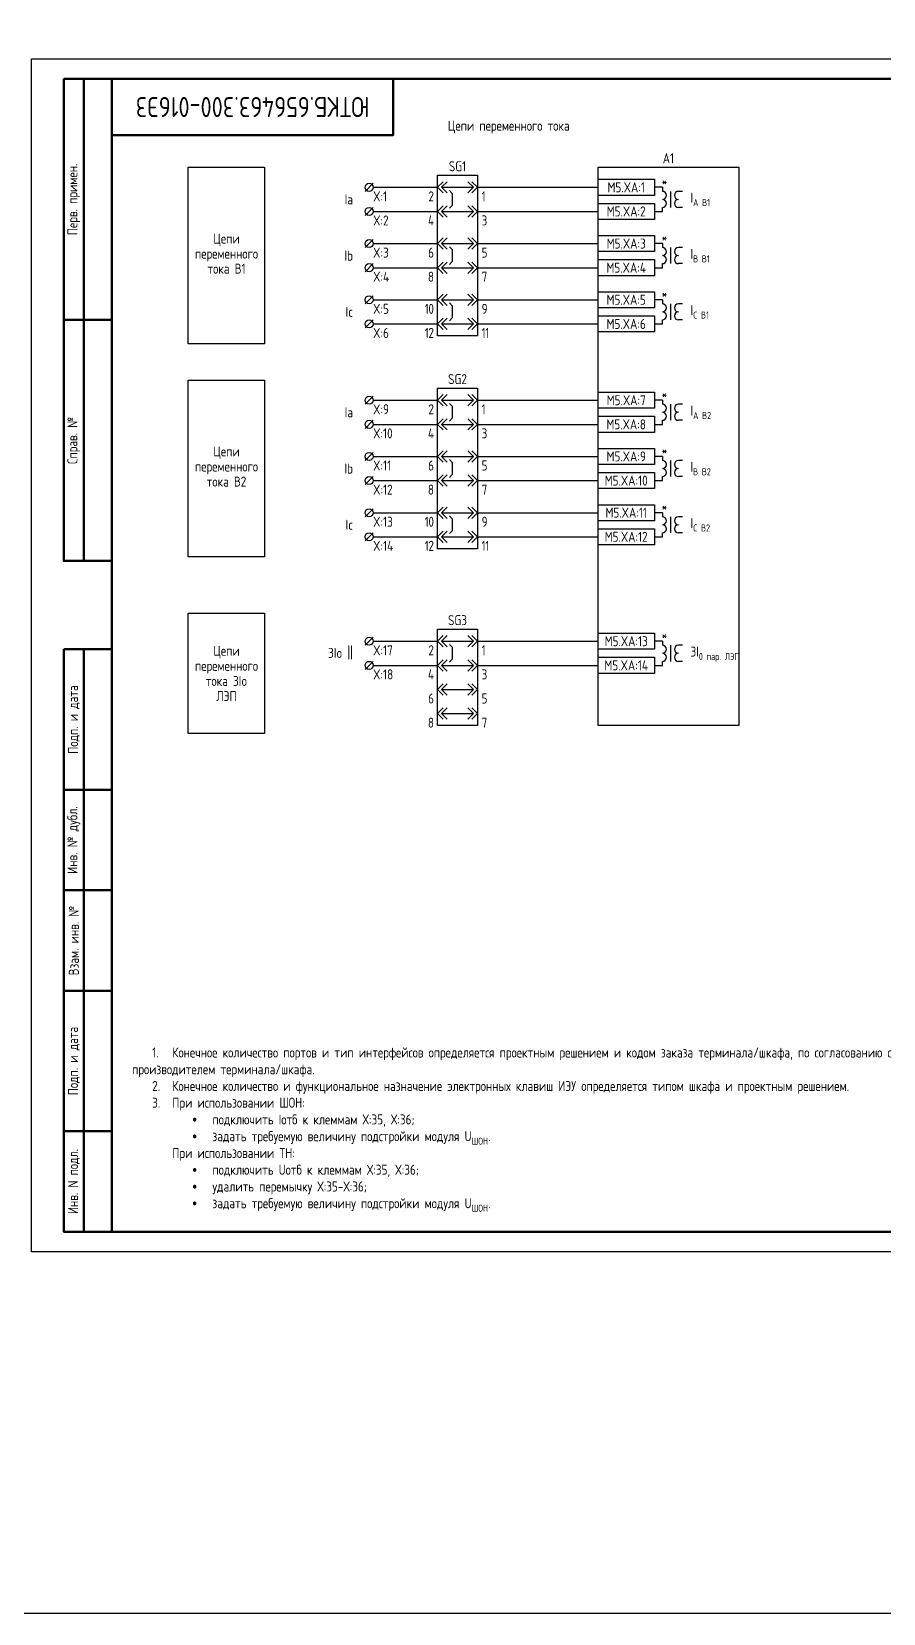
# Model space of a CAD drawing. Header units: millimetres. Extents: x -1036 to 2871, y -90 to 586.
# Drawn here: x 0 to 212, y -90 to 303.8 of the extents above; entities that cross this region are included whole.
import ezdxf

# ---------------------------------------------------------------- set-up
doc = ezdxf.new("R2010")
doc.units = ezdxf.units.MM
doc.styles.add('Gost_type_A', font='GOST_0.TTF')

# ---------------------------------------------------------------- blocks, each defined once
blk = doc.blocks.new('Штамп угловой верхний')
at = {"lineweight": 50}
blk.add_lwpolyline([(0, 0), (70, 0), (70, -14), (0, -14)], close=True, dxfattribs=at)
blk = doc.blocks.new('Формат_А3')
blk.add_lwpolyline([(-420, 297), (0, 297), (0, 0), (-420, 0)], close=True)
at = {"lineweight": 50}
blk.add_lwpolyline([(-400, 292), (-5, 292), (-5, 5), (-400, 5)], close=True, dxfattribs=at)
blk = doc.blocks.new('Штамп левый верхний')
at = {"lineweight": 50}
for points in [[(-12, 0), (-7, 0), (-7, -60), (-12, -60)], [(-7, 0), (0, 0), (0, -60), (-7, -60)], [(-12, -60), (-7, -60), (-7, -120), (-12, -120)], [(-7, -60), (0, -60), (0, -120), (-7, -120)]]:
    blk.add_lwpolyline(points, close=True, dxfattribs=at)
at = {"char_height": 2.5, "width": 60, "attachment_point": 5, "rotation": 90, "style": 'Gost_type_A'}
for s, insert in [('Перв. примен.', (-9.5, -30)), ('Справ. №', (-9.5, -90))]:
    blk.add_mtext(s, dxfattribs=dict(at, insert=insert))
blk = doc.blocks.new('Штамп левый нижний')
at = {"lineweight": 50}
for points in [[(-12, 145), (-7, 145), (-7, 110), (-12, 110)], [(-7, 145), (0, 145), (0, 110), (-7, 110)], [(-12, 110), (-7, 110), (-7, 85), (-12, 85)], [(-7, 110), (0, 110), (0, 85), (-7, 85)], [(-12, 85), (-7, 85), (-7, 60), (-12, 60)], [(-7, 85), (0, 85), (0, 60), (-7, 60)], [(-12, 60), (-7, 60), (-7, 25), (-12, 25)], [(-7, 60), (0, 60), (0, 25), (-7, 25)], [(-12, 25), (-7, 25), (-7, 0), (-12, 0)], [(-7, 25), (0, 25), (0, 0), (-7, 0)]]:
    blk.add_lwpolyline(points, close=True, dxfattribs=at)
at = {"char_height": 2.5, "attachment_point": 5, "rotation": 90, "style": 'Gost_type_A'}
for s, insert, width in [('Подп. и дата', (-9.5, 127.5), 35), ('Инв. № дубл.', (-9.5, 97.5), 25), ('Взам. инв. №', (-9.5, 72.5), 25), ('Подп. и дата', (-9.5, 42.5), 35), ('Инв. N подл.', (-9.5, 12.5), 25)]:
    blk.add_mtext(s, dxfattribs=dict(at, insert=insert, width=width))
blk = doc.blocks.new('БИ_разъем')
for p, q in [((0, 0), (1.41, 1.41)), ((0, 0), (1.41, 1.41)), ((0, 0), (1.41, -1.41)), ((0, 0), (1.41, -1.41)), ((1, 0), (2.41, 1.41)), ((1, 0), (2.41, -1.41)), ((1, 0), (9, 0)), ((9, 0), (7.59, 1.41)), ((9, 0), (7.59, -1.41)), ((10, 0), (8.59, 1.41)), ((10, 0), (8.59, 1.41)), ((10, 0), (8.59, -1.41)), ((10, 0), (8.59, -1.41))]:
    blk.add_line(p, q)
blk = doc.blocks.new('БИ_перемычка')
for p, q in [((2.97, -0.79), (3.67, -1.5)), ((3.67, -1.5), (3.67, -4.5)), ((2.97, -5.21), (3.67, -4.5))]:
    blk.add_line(p, q)

msp = doc.modelspace()

# ---------------------------------------------------------------- linework, layer by layer
for p, q in [((85, 266), (83, 264)), ((85, 265), (101, 265)), ((111, 265), (141, 265)), ((157, 265), (155, 265)), ((85, 260), (83, 258)), ((85.01, 259), (100.83, 259)), ((111, 259), (141, 259)), ((155, 259), (157, 259)), ((85, 252), (83, 250)), ((85.01, 251), (100.83, 251)), ((111, 251), (141, 251)), ((157, 251), (155, 251)), ((85, 246), (83, 244)), ((85.01, 245), (100.83, 245)), ((111, 245), (141, 245)), ((155, 245), (157, 245)), ((85, 238), (83, 236)), ((85.01, 237), (100.83, 237)), ((111, 237), (141, 237)), ((157, 237), (155, 237)), ((85, 232), (83, 230)), ((85.01, 231), (100.83, 231)), ((111, 231), (141, 231)), ((155, 231), (157, 231)), ((85, 213), (83, 211)), ((85, 212), (101, 212)), ((111, 212), (141, 212)), ((157, 212), (155, 212)), ((85, 207), (83, 205)), ((85.01, 206), (100.83, 206)), ((111, 206), (141, 206)), ((155, 206), (157, 206)), ((85, 199), (83, 197)), ((85.01, 198), (100.83, 198)), ((111, 198), (141, 198)), ((157, 198), (155, 198)), ((85, 193), (83, 191)), ((85.01, 192), (100.83, 192)), ((111, 192), (141, 192)), ((155, 192), (157, 192)), ((85, 185), (83, 183)), ((85.01, 184), (100.83, 184)), ((111, 184), (141, 184)), ((157, 184), (155, 184)), ((85, 179), (83, 177)), ((85.01, 178), (100.83, 178)), ((111, 178), (141, 178)), ((155, 178), (157, 178)), ((85, 153), (83, 151)), ((85, 152), (101, 152)), ((111, 152), (141, 152)), ((157, 152), (155, 152)), ((85, 147), (83, 145)), ((85.01, 146), (100.83, 146)), ((111, 146), (141, 146)), ((155, 146), (157, 146))]:
    msp.add_line(p, q)
at = {"ltscale": 4}
for p, q in [((157, 265), (157, 264)), ((157, 264.5), (157, 264)), ((159, 264), (159, 260)), ((159, 264), (159, 260)), ((162, 264), (161, 264)), ((162, 264), (161, 264)), ((157, 259), (157, 260)), ((162, 260), (161, 260)), ((162, 260), (161, 260)), ((157, 251), (157, 250)), ((157, 250.5), (157, 250)), ((159, 250), (159, 246)), ((159, 250), (159, 246)), ((162, 250), (161, 250)), ((162, 250), (161, 250)), ((157, 245), (157, 246)), ((162, 246), (161, 246)), ((162, 246), (161, 246)), ((157, 237), (157, 236)), ((157, 236.5), (157, 236)), ((159, 236), (159, 232)), ((159, 236), (159, 232)), ((162, 236), (161, 236)), ((162, 236), (161, 236)), ((157, 231), (157, 232)), ((162, 232), (161, 232)), ((162, 232), (161, 232)), ((157, 212), (157, 211)), ((157, 211.5), (157, 211)), ((159, 211), (159, 207)), ((159, 211), (159, 207)), ((162, 211), (161, 211)), ((162, 211), (161, 211)), ((157, 206), (157, 207)), ((162, 207), (161, 207)), ((162, 207), (161, 207)), ((157, 198), (157, 197)), ((157, 197.5), (157, 197)), ((159, 197), (159, 193)), ((159, 197), (159, 193)), ((162, 197), (161, 197)), ((162, 197), (161, 197)), ((157, 192), (157, 193)), ((162, 193), (161, 193)), ((162, 193), (161, 193)), ((157, 184), (157, 183)), ((157, 183.5), (157, 183)), ((159, 183), (159, 179)), ((159, 183), (159, 179)), ((162, 183), (161, 183)), ((162, 183), (161, 183)), ((157, 178), (157, 179)), ((162, 179), (161, 179)), ((162, 179), (161, 179)), ((157, 152), (157, 151)), ((157, 151.5), (157, 151)), ((159, 151), (159, 147)), ((159, 151), (159, 147)), ((162, 151), (161, 151)), ((162, 151), (161, 151)), ((157, 146), (157, 147)), ((162, 147), (161, 147)), ((162, 147), (161, 147))]:
    msp.add_line(p, q, dxfattribs=at)
for points in [[(-1036, 586), (2871, 586), (2871, -90), (-1036, -90)], [(58, 226), (39, 226), (39, 270), (58, 270)], [(101, 268), (111, 268), (111, 228), (101, 228)], [(141, 270), (176, 270), (176, 131), (141, 131)], [(141, 267), (155, 267), (155, 263), (141, 263)], [(141, 261), (155, 261), (155, 257), (141, 257)], [(141, 253), (155, 253), (155, 249), (141, 249)], [(141, 247), (155, 247), (155, 243), (141, 243)], [(141, 239), (155, 239), (155, 235), (141, 235)], [(141, 233), (155, 233), (155, 229), (141, 229)], [(58, 173), (39, 173), (39, 217), (58, 217)], [(101, 215), (111, 215), (111, 175), (101, 175)], [(141, 214), (155, 214), (155, 210), (141, 210)], [(141, 208), (155, 208), (155, 204), (141, 204)], [(141, 200), (155, 200), (155, 196), (141, 196)], [(141, 194), (155, 194), (155, 190), (141, 190)], [(141, 186), (155, 186), (155, 182), (141, 182)], [(141, 180), (155, 180), (155, 176), (141, 176)], [(58, 129), (39, 129), (39, 159), (58, 159)], [(101, 155), (111, 155), (111, 131), (101, 131)], [(141, 154), (155, 154), (155, 150), (141, 150)], [(141, 148), (155, 148), (155, 144), (141, 144)]]:
    msp.add_lwpolyline(points, close=True)
for centre in [(84, 265), (84, 259), (84, 251), (84, 245), (84, 237), (84, 231), (84, 212), (84, 206), (84, 198), (84, 192), (84, 184), (84, 178), (84, 152), (84, 146)]:
    msp.add_circle(centre, 1)
for centre, start, end in [((157, 263), 270, 90), ((157, 263), 270, 90), ((161, 263), 90, 270), ((161, 263), 90, 270), ((157, 261), 270, 90), ((157, 261), 270, 90), ((161, 261), 90, 270), ((161, 261), 90, 270), ((157, 249), 270, 90), ((157, 249), 270, 90), ((161, 249), 90, 270), ((161, 249), 90, 270), ((157, 247), 270, 90), ((157, 247), 270, 90), ((161, 247), 90, 270), ((161, 247), 90, 270), ((157, 235), 270, 90), ((157, 235), 270, 90), ((157, 233), 270, 90), ((157, 233), 270, 90), ((161, 235), 90, 270), ((161, 235), 90, 270), ((161, 233), 90, 270), ((161, 233), 90, 270), ((157, 210), 270, 90), ((157, 210), 270, 90), ((157, 208), 270, 90), ((157, 208), 270, 90), ((161, 210), 90, 270), ((161, 210), 90, 270), ((161, 208), 90, 270), ((161, 208), 90, 270), ((157, 196), 270, 90), ((157, 196), 270, 90), ((161, 196), 90, 270), ((161, 196), 90, 270), ((157, 194), 270, 90), ((157, 194), 270, 90), ((161, 194), 90, 270), ((161, 194), 90, 270), ((157, 182), 270, 90), ((157, 182), 270, 90), ((161, 182), 90, 270), ((161, 182), 90, 270), ((157, 180), 270, 90), ((157, 180), 270, 90), ((161, 180), 90, 270), ((161, 180), 90, 270), ((157, 150), 270, 90), ((157, 150), 270, 90), ((161, 150), 90, 270), ((161, 150), 90, 270), ((157, 148), 270, 90), ((157, 148), 270, 90), ((161, 148), 90, 270), ((161, 148), 90, 270)]:
    msp.add_arc(centre, 1, start, end, dxfattribs=at)

# ---------------------------------------------------------------- block references
at = {"color": 1}
for name, p in [('Формат_А3', (420, 0)), ('Штамп левый верхний', (20, 292)), ('Штамп левый нижний', (20, 5))]:
    msp.add_blockref(name, p, dxfattribs=at)
for name, p in [('Штамп угловой верхний', (20, 292)), ('БИ_разъем', (101, 265)), ('БИ_перемычка', (101, 265)), ('БИ_разъем', (101, 259)), ('БИ_разъем', (101, 251)), ('БИ_перемычка', (101, 251)), ('БИ_разъем', (101, 245)), ('БИ_разъем', (101, 237)), ('БИ_разъем', (101, 231)), ('БИ_перемычка', (101, 237)), ('БИ_разъем', (101, 212)), ('БИ_перемычка', (101, 212)), ('БИ_разъем', (101, 206)), ('БИ_разъем', (101, 198)), ('БИ_перемычка', (101, 198)), ('БИ_разъем', (101, 192)), ('БИ_разъем', (101, 184)), ('БИ_перемычка', (101, 184)), ('БИ_разъем', (101, 178)), ('БИ_разъем', (101, 152)), ('БИ_перемычка', (101, 152)), ('БИ_разъем', (101, 146)), ('БИ_разъем', (101, 140)), ('БИ_разъем', (101, 134))]:
    msp.add_blockref(name, p)

# ---------------------------------------------------------------- texts
at = {"insert": (55, 285), "char_height": 5, "width": 70, "attachment_point": 5, "rotation": 180, "style": 'Gost_type_A'}
msp.add_mtext('ЮТКБ.656463.300-016Э3', dxfattribs=at)
at = {"char_height": 2.5, "line_spacing_factor": 0.9, "style": 'Gost_type_A'}
for s, insert, width, attachment_point in [('Цепи переменного тока', (118.75, 280), 197.5, 5), ('A1', (158.5, 271), 35, 8), ('SG1', (106, 269), 10, 8), ('X:1', (85, 264), 10, 1), ('{\\T0.9;2}', (100, 264), 5, 3), ('{\\T0.9;1}', (112, 264), 5, 1), ('Ia', (80, 262), 6, 6), ('X:2', (85, 258), 10, 1), ('{\\T0.9;4}', (100, 258), 5, 3), ('{\\T0.9;3}', (112, 258), 5, 1), ('Цепи переменного тока В1', (48.5, 248.5), 19, 5), ('Ib', (80, 248), 6, 6), ('X:3', (85, 250), 10, 1), ('{\\T0.9;6}', (100, 250), 5, 3), ('{\\T0.9;5}', (112, 250), 5, 1), ('X:4', (85, 244), 10, 1), ('{\\T0.9;8}', (100, 244), 5, 3), ('{\\T0.9;7}', (112, 244), 5, 1), ('Ic', (80, 234), 6, 6), ('X:5', (85, 236), 10, 1), ('{\\T0.9;10}', (100, 236), 5, 3), ('{\\T0.9;9}', (112, 236), 5, 1), ('X:6', (85, 230), 10, 1), ('{\\T0.9;12}', (100, 230), 5, 3), ('{\\T0.9;11}', (112, 230), 5, 1), ('SG2', (106, 216), 10, 8), ('Ia', (80, 209), 6, 6), ('X:9', (85, 211), 10, 1), ('{\\T0.9;2}', (100, 211), 5, 3), ('{\\T0.9;1}', (112, 211), 5, 1), ('X:10', (85, 205), 10, 1), ('{\\T0.9;4}', (100, 205), 5, 3), ('{\\T0.9;3}', (112, 205), 5, 1), ('Цепи переменного тока В2 ', (48.5, 195.5), 19, 5), ('X:11', (85, 197), 10, 1), ('{\\T0.9;6}', (100, 197), 5, 3), ('{\\T0.9;5}', (112, 197), 5, 1), ('Ib', (80, 195), 6, 6), ('X:12', (85, 191), 10, 1), ('{\\T0.9;8}', (100, 191), 5, 3), ('{\\T0.9;7}', (112, 191), 5, 1), ('Ic', (80, 181), 6, 6), ('X:13', (85, 183), 10, 1), ('{\\T0.9;10}', (100, 183), 5, 3), ('{\\T0.9;9}', (112, 183), 5, 1), ('X:14', (85, 177), 10, 1), ('{\\T0.9;12}', (100, 177), 5, 3), ('{\\T0.9;11}', (112, 177), 5, 1), ('SG3', (106, 156), 10, 8), ('Цепи переменного тока 3Io \\PЛЭП', (48.5, 144), 19, 5), ('3Io {\\H1.08333x;||}', (80, 149), 8, 6), ('X:17', (85, 151), 10, 1), ('{\\T0.9;2}', (100, 151), 5, 3), ('{\\T0.9;1}', (112, 151), 5, 1), ('X:18', (85, 145), 10, 1), ('{\\T0.9;4}', (100, 145), 5, 3), ('{\\T0.9;3}', (112, 145), 5, 1), ('{\\T0.9;6}', (100, 139), 5, 3), ('{\\T0.9;5}', (112, 139), 5, 1), ('{\\T0.9;8}', (100, 133), 5, 3), ('{\\T0.9;7}', (112, 133), 5, 1)]:
    msp.add_mtext(s, dxfattribs=dict(at, insert=insert, width=width, attachment_point=attachment_point))
at = {"char_height": 2.5, "style": 'Gost_type_A'}
for s, insert, width, attachment_point in [('M5.XA:1', (148, 265), 14, 5), ('*', (157.5, 266.5), 3, 5), ('M5.XA:2', (147.99, 259), 14.018, 5), ('\\A1;I{\\H0.7x;\\S^ A B1;}', (164, 262), 8, 4), ('M5.XA:3', (148, 251), 14, 5), ('*', (157.5, 252.5), 3, 5), ('\\A1;I{\\H0.7x;\\S^ B B1;}', (164, 248), 8, 4), ('M5.XA:4', (147.99, 244.99), 14.018, 5), ('M5.XA:5', (148, 237), 14, 5), ('*', (157.5, 238.5), 3, 5), ('\\A1;I{\\H0.7x;\\S^ C B1;}', (164, 234), 8, 4), ('M5.XA:6', (147.99, 230.99), 14.018, 5), ('M5.XA:7', (148, 212), 14, 5), ('*', (157.5, 213.5), 3, 5), ('\\A1;I{\\H0.7x;\\S^ A B2;}', (164, 209), 8, 4), ('M5.XA:8', (147.99, 206), 14.018, 5), ('M5.XA:9', (148, 198), 14, 5), ('*', (157.5, 199.5), 3, 5), ('M5.XA:10', (147.99, 191.99), 14.018, 5), ('\\A1;I{\\H0.7x;\\S^ B B2;}', (164, 195), 8, 4), ('M5.XA:11', (148, 184), 14, 5), ('*', (157.5, 185.5), 3, 5), ('\\A1;I{\\H0.7x;\\S^ C B2;}', (164, 181), 8, 4), ('M5.XA:12', (147.99, 178), 14.018, 5), ('*', (157.5, 153.5), 3, 5), ('M5.XA:13', (148, 152.01), 14, 5), ('\\A1;3I{\\H0.7x;\\S^ 0 пар. ЛЭП;}', (164, 149), 14.005, 4), ('M5.XA:14', (147.99, 146), 14.018, 5), ('\\A1;\\P\\P\\pxi2,t4;1.^IКонечное количество портов и тип интерфейсов определяется проектным решением и кодом заказа терминала/шкафа, по согласованию с производителем терминала/шкафа.\\P2.^IКонечное количество и функциональное назначение электронных клавиш ИЭУ определяется типом шкафа и проектным решением.\\P3.^IПри использовании ШОН:\\P\\pi6,t4,5,8;{\\fSymbol|b0|i0|c2|p18;·^I}подключить Iотб к клеммам Х:35, Х:36;\\P{\\fSymbol|b0|i0|c2|p18;·^I}задать требуемую величину подстройки модуля U{\\H0.7x;\\S^ ШОН;\\H1.42857x;.\\P\\pi4,t4;При использовании ТН:\\P\\pi6,t4,5,8;{\\fSymbol|b0|i0|c2|p18;·^I}подключить Uотб к клеммам Х:35, Х:36;\\P{\\fSymbol|b0|i0|c2|p18;·^I}удалить перемычку Х:35-Х:36;\\P{\\fSymbol|b0|i0|c2|p18;·^I}задать требуемую величину подстройки модуля U\\H0.7x;\\S^ ШОН;\\H1.42857x;.}', (25, 10), 183, 7)]:
    msp.add_mtext(s, dxfattribs=dict(at, insert=insert, width=width, attachment_point=attachment_point))

doc.saveas('drawing.dxf')
